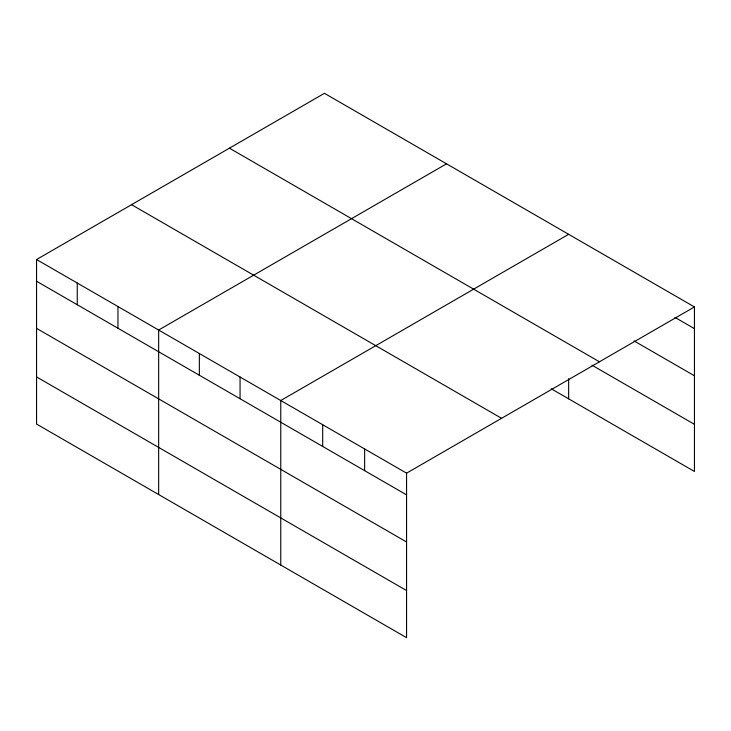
<?xml version="1.0" encoding="UTF-8"?>
<svg xmlns="http://www.w3.org/2000/svg" width="731" height="731" viewBox="0 0 731 731"><rect width="100%" height="100%" fill="white"/><g stroke="black" fill="none" stroke-linecap="round" stroke-linejoin="round"><path stroke-width="1.1" d="M36.55 259.532L406.564 473.158L406.564 637.679L36.55 424.053L36.55 259.532L324.436 93.321L694.45 306.947L694.45 471.468L551.201 388.764M446.54 163.817L158.654 330.028L158.654 494.549M568.645 234.313L280.759 400.524L280.759 565.045M406.564 473.158L694.45 306.947M674.941 317.4L694.45 328.658M633.987 340.874L694.45 375.789M229.433 148.174L599.447 361.799M592.046 365.217L694.45 424.336M131.553 204.68L501.567 418.306M36.55 281.243L406.564 494.869M36.55 328.365L406.564 541.991M36.55 376.922L406.564 590.547M568.645 378.64L568.645 398.834M364.632 448.944L364.632 470.654M322.691 424.738L322.691 446.44M240.06 377.022L240.06 398.733M199.353 353.53L199.353 375.231M117.956 306.527L117.956 328.237M77.248 283.034L77.248 304.736"/></g></svg>
